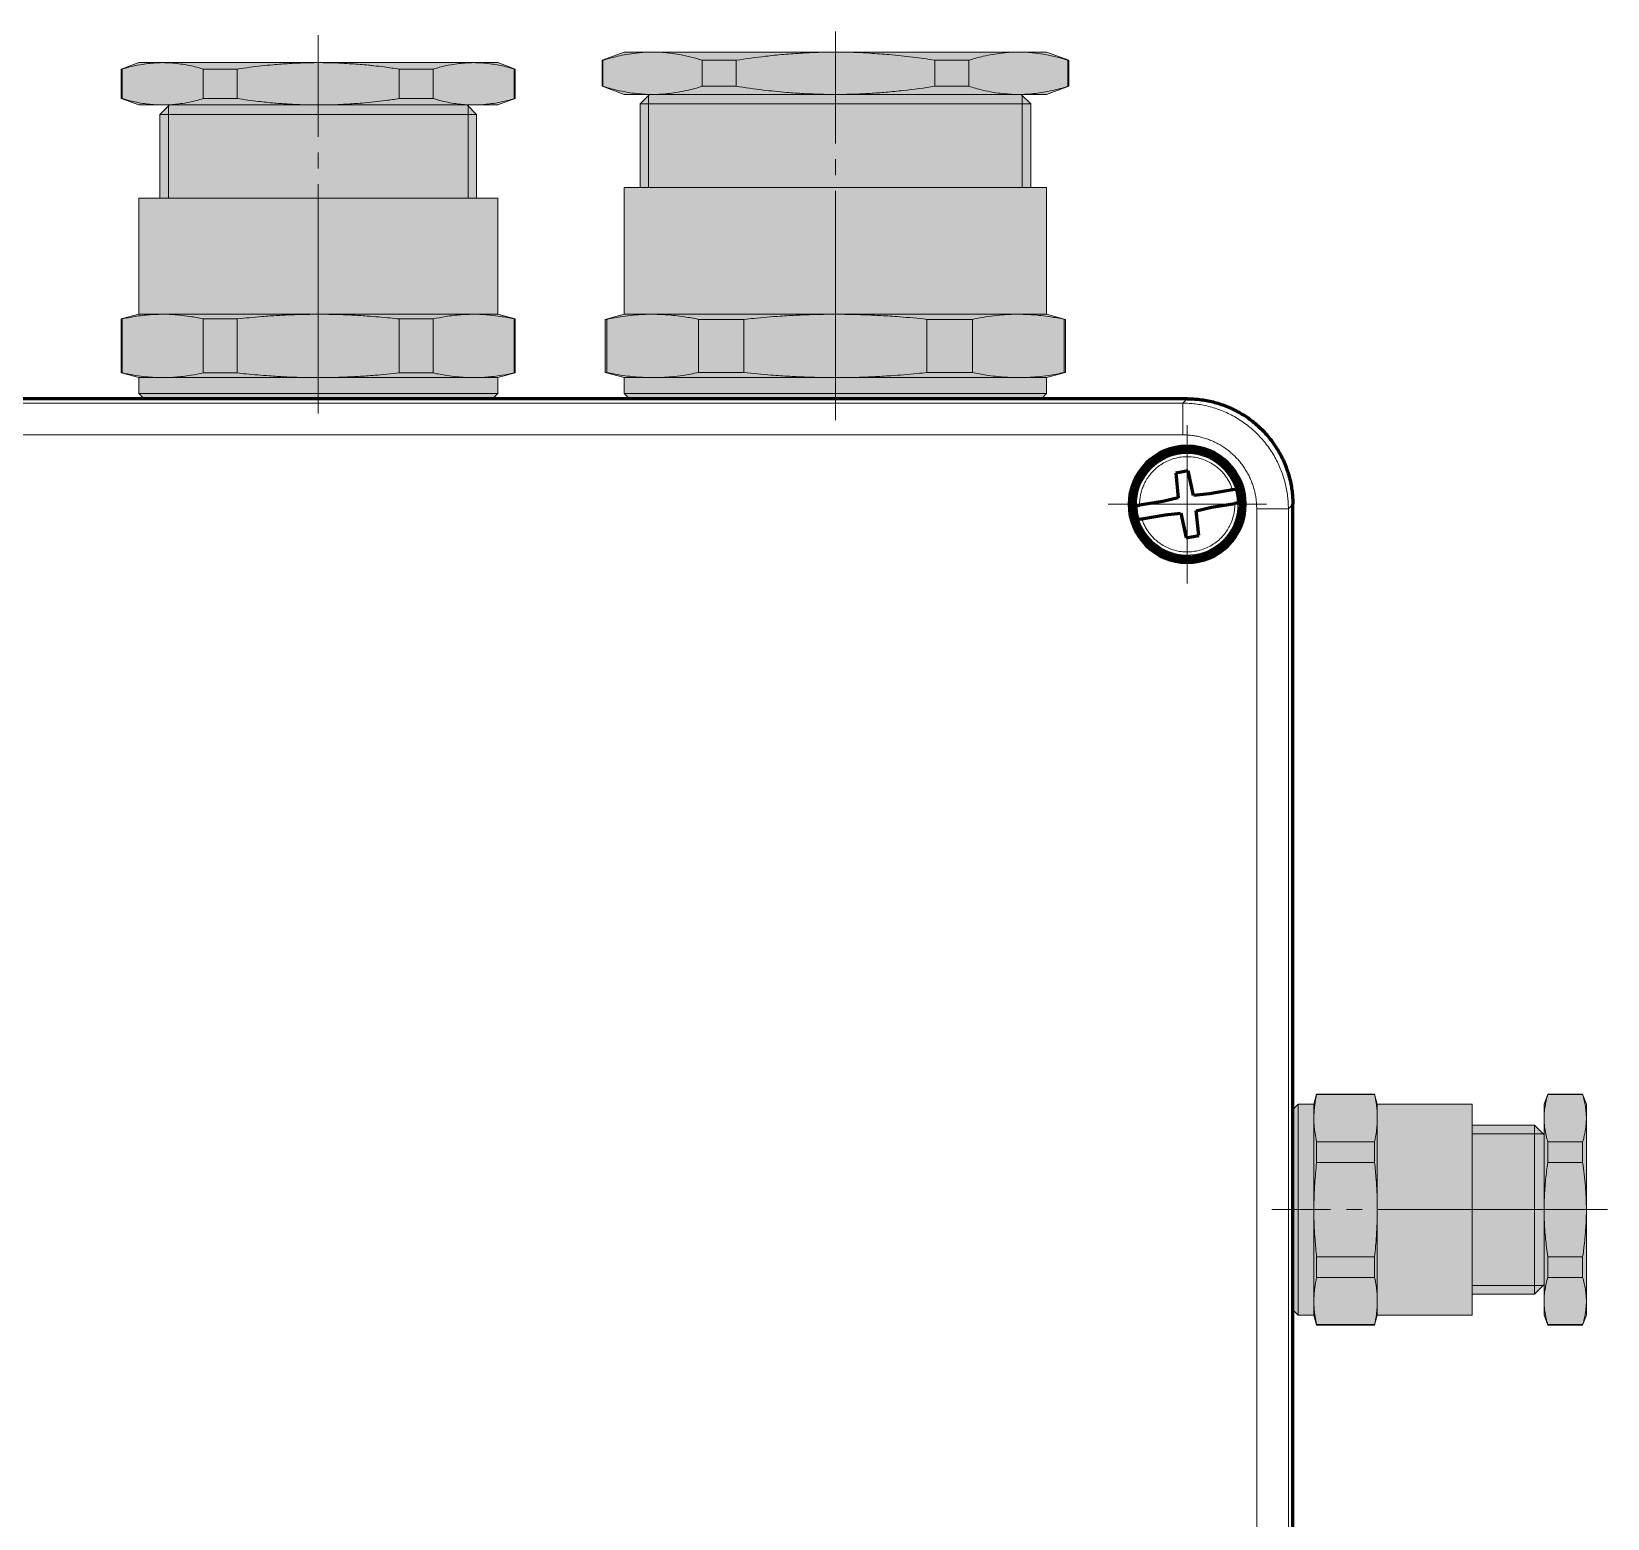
# Model space of a CAD drawing. Header units: millimetres. Extents: x -101 to 319, y -85 to 212.
# Drawn here: x 42.52 to 79.83, y 65.93 to 101.14 of the extents above; entities that cross this region are included whole.
import ezdxf

# ---------------------------------------------------------------- set-up
doc = ezdxf.new("R2010")
doc.units = ezdxf.units.MM
for name, pattern in [('K5LT_AXLED', [26.227272, 21.727272, -1.5, 1.5, -1.5]), ('K5LT_BASIC', [0]), ('K5LT_THIN', [0])]:
    doc.linetypes.add(name, pattern=pattern)
doc.layers.add('Системный слой', color=7, linetype='Continuous')

# ---------------------------------------------------------------- blocks, each defined once
blk = doc.blocks.new('VP.262512_topside')
at = {"layer": 'Системный слой', "color": 150, "linetype": 'K5LT_BASIC', "lineweight": 60, "true_color": 0x0080ff}
for p, q in [((117.5, 125), (-117.5, 125)), ((117.59, 118.16), (116.41, 117.96)), ((116.41, 117.96), (116.65, 115.61)), ((118.11, 115.85), (117.59, 118.16)), ((122.1, 116.41), (122.18, 116.42)), ((115.19, 115.28), (112.99, 114.92)), ((116.65, 115.61), (115.19, 115.28)), ((119.6, 116), (118.11, 115.85)), ((121.8, 116.36), (119.6, 116)), ((119.81, 114.72), (122.01, 115.08)), ((122.1, 116.41), (121.8, 116.36)), ((122.31, 115.13), (122.01, 115.08)), ((122.39, 115.14), (122.31, 115.13)), ((127.5, -115), (127.5, 115)), ((112.61, 114.86), (112.69, 114.87)), ((112.69, 114.87), (112.99, 114.92)), ((112.9, 113.59), (112.82, 113.58)), ((112.9, 113.59), (113.2, 113.64)), ((113.2, 113.64), (115.4, 114)), ((115.4, 114), (116.89, 114.15)), ((116.89, 114.15), (117.41, 111.84)), ((118.35, 114.39), (119.81, 114.72)), ((118.59, 112.04), (118.35, 114.39)), ((117.41, 111.84), (118.59, 112.04))]:
    blk.add_line(p, q, dxfattribs=at)
at = {"layer": 'Системный слой', "color": 7, "linetype": 'K5LT_THIN', "lineweight": 18}
for p, q in [((-117.08, 124.58), (117.08, 124.58)), ((117.08, 124.58), (117.5, 125)), ((117.08, 124.58), (117.08, 121.58)), ((117.08, 121.58), (-117.08, 121.58)), ((127.5, 115), (127.08, 114.58)), ((124.08, 114.58), (127.08, 114.58)), ((124.08, -114.58), (124.08, 114.58)), ((127.08, 114.58), (127.08, -114.58))]:
    blk.add_line(p, q, dxfattribs=at)
at = {"layer": 'Системный слой', "color": 30, "linetype": 'K5LT_AXLED', "lineweight": 18, "true_color": 0xff8000}
for q in [(117.5, 122.5), (110, 115), (125, 115), (117.5, 107.5)]:
    blk.add_line((117.5, 115), q, dxfattribs=at)
at = {"layer": 'Системный слой', "color": 150, "linetype": 'K5LT_BASIC', "lineweight": 60, "true_color": 0x0080ff}
blk.add_circle((117.5, 115), 5, dxfattribs=at)
for radius, start, end in [(5.5, 270, 180), (5.24, 180, 90), (5.24, 90, 180), (4.89, 1.6292, 16.9066), (5.5, 180, 270), (4.89, 181.6292, 189.2679), (4.89, 189.2679, 196.9066)]:
    blk.add_arc((117.5, 115), radius, start, end, dxfattribs=at)
at = {"layer": 'Системный слой', "color": 7, "linetype": 'K5LT_THIN', "lineweight": 18}
for start, end in [(17.0335, 181.5023), (197.0335, 1.5023)]:
    blk.add_arc((117.5, 115), 4.81, start, end, dxfattribs=at)
for points, weights in [([(117.08, 124.58), (122.93, 124.58), (127.08, 120.43), (127.08, 114.58)], [1, 0.804824712256, 0.804824712256, 1]), ([(124.08, 114.58), (124.08, 118.68), (121.18, 121.58), (117.08, 121.58)], [1, 0.804824712256, 0.804824712256, 1]), ([(112.99, 114.92), (112.87, 121.85), (119.71, 122.97), (121.8, 116.36)], [1, 0.429396510113, 0.429396510113, 1]), ([(122.01, 115.08), (122.13, 108.15), (115.29, 107.03), (113.2, 113.64)], [1, 0.429396510113, 0.429396510113, 1])]:
    blk.add_rational_spline(points, weights, degree=3, dxfattribs=at)
at = {"layer": 'Системный слой', "color": 150, "linetype": 'K5LT_BASIC', "lineweight": 60, "true_color": 0x0080ff}
blk.add_rational_spline([(117.5, 125), (123.36, 125), (127.5, 120.86), (127.5, 115)], [1, 0.804824712256, 0.804824712256, 1], degree=3, dxfattribs=at)
blk = doc.blocks.new('VZ-N12_withoutcap')
at = {"true_color": 0xffffff}
blk.add_hatch(color=7, dxfattribs=at).paths.add_polyline_path([(10, -17), (10, -8), (10.95, -7.75), (10.95, -2.25), (10, -2), (10, -0.5), (9.5, 0), (-9.5, 0), (-10, -0.5), (-10, -2), (-10.95, -2.25), (-10.95, -7.75), (-10, -8), (-10, -17), (-8, -17), (-8, -22.9), (-7.1, -23.8), (-10, -23.8), (-10.89, -24.15), (-10.95, -27.45), (-10, -27.8), (10, -27.8), (10.95, -27.45), (10.95, -24.15), (10, -23.8), (7.1, -23.8), (8, -22.9), (8, -17)])
at = {"color": 30, "linetype": 'K5LT_AXLED', "lineweight": 0, "true_color": 0xff8000}
blk.add_line((0, -29.8), (0, 2), dxfattribs=at)
at = {"color": 150, "linetype": 'K5LT_BASIC', "lineweight": 0, "true_color": 0x0080ff}
for p, q in [((-10, -0.5), (-9.5, 0)), ((-9.5, 0), (0, 0)), ((0, 0), (9.5, 0)), ((10, -0.5), (9.5, 0)), ((-10, -0.5), (-10, -2)), ((-10, -0.5), (0, -0.5)), ((0, -0.5), (10, -0.5)), ((10, -0.5), (10, -2)), ((-10.95, -2.25), (-10, -2)), ((-10.95, -7.75), (-10.95, -2.25)), ((-10.89, -2.25), (-10.95, -2.25)), ((-10.89, -7.75), (-10.89, -2.25)), ((-8.66, -2), (-10, -2)), ((0, -2), (-8.66, -2)), ((-6.43, -7.75), (-6.43, -2.25)), ((-4.46, -2.25), (-6.43, -2.25)), ((-4.46, -7.75), (-4.46, -2.25)), ((8.66, -2), (0, -2)), ((6.43, -2.25), (4.46, -2.25)), ((4.46, -7.75), (4.46, -2.25)), ((6.43, -7.75), (6.43, -2.25)), ((10, -2), (8.66, -2)), ((10.95, -2.25), (10, -2)), ((10.95, -2.25), (10.89, -2.25)), ((10.89, -7.75), (10.89, -2.25)), ((10.95, -7.75), (10.95, -2.25)), ((-10.95, -7.75), (-10, -8)), ((-10.95, -7.75), (-10.89, -7.75)), ((-10, -8), (-10, -17)), ((-10, -8), (-8.66, -8)), ((-8.66, -8), (0, -8)), ((-6.43, -7.75), (-4.46, -7.75)), ((0, -8), (8.66, -8)), ((4.46, -7.75), (6.43, -7.75)), ((8.66, -8), (10, -8)), ((10.95, -7.75), (10, -8)), ((10, -8), (10, -17)), ((10.89, -7.75), (10.95, -7.75)), ((-10, -17), (10, -17)), ((-8, -22.9), (-8, -17)), ((8, -22.9), (8, -17)), ((-10.95, -24.15), (-10, -23.8)), ((-10, -23.8), (-8.66, -23.8)), ((-8.66, -23.8), (0, -23.8)), ((-7.1, -23.8), (-8, -22.9)), ((-8, -22.9), (0, -22.9)), ((0, -22.9), (8, -22.9)), ((0, -23.8), (8.66, -23.8)), ((7.1, -23.8), (8, -22.9)), ((8.66, -23.8), (10, -23.8)), ((10.95, -24.15), (10, -23.8)), ((-10.95, -24.15), (-10.95, -27.45)), ((-10.95, -24.15), (-10.89, -24.15)), ((-10.89, -24.15), (-10.89, -27.45)), ((-6.43, -24.15), (-6.43, -27.45)), ((-6.43, -24.15), (-4.46, -24.15)), ((-4.46, -24.15), (-4.46, -27.45)), ((4.46, -24.15), (4.46, -27.45)), ((4.46, -24.15), (6.43, -24.15)), ((6.43, -24.15), (6.43, -27.45)), ((10.89, -24.15), (10.89, -27.45)), ((10.89, -24.15), (10.95, -24.15)), ((10.95, -24.15), (10.95, -27.45)), ((-10.89, -27.45), (-10.95, -27.45)), ((-10.95, -27.45), (-10, -27.8)), ((-8.66, -27.8), (-10, -27.8)), ((0, -27.8), (-8.66, -27.8)), ((-4.46, -27.45), (-6.43, -27.45)), ((8.66, -27.8), (0, -27.8)), ((6.43, -27.45), (4.46, -27.45)), ((10, -27.8), (8.66, -27.8)), ((10.95, -27.45), (10, -27.8)), ((10.95, -27.45), (10.89, -27.45))]:
    blk.add_line(p, q, dxfattribs=at)
at = {"color": 7, "linetype": 'K5LT_THIN', "lineweight": 0}
for p, q in [((-7.19, -22.9), (-7.19, -17)), ((7.19, -22.9), (7.19, -17)), ((-7.19, -23.71), (-7.19, -22.9)), ((7.19, -23.71), (7.19, -22.9))]:
    blk.add_line(p, q, dxfattribs=at)
at = {"color": 150, "linetype": 'K5LT_BASIC', "lineweight": 0, "true_color": 0x0080ff}
for points, knots in [([(-10.89, -2.25), (-10.62, -2.2), (-10.17, -2.11), (-9.52, -2.03), (-9.04, -2), (-8.75, -2), (-8.66, -2)], [0, 0, 0, 0, 2.526001, 4.309064, 6.114788, 7, 7, 7, 7]), ([(-8.66, -2), (-8.45, -2), (-8.03, -2.01), (-7.29, -2.09), (-6.76, -2.18), (-6.43, -2.25)], [0, 0, 0, 0, 1.708814, 3.328781, 6, 6, 6, 6]), ([(-4.46, -2.25), (-3.93, -2.2), (-3.01, -2.11), (-1.71, -2.03), (-0.76, -2), (-0.19, -2), (0, -2)], [0, 0, 0, 0, 2.526001, 4.309064, 6.114788, 7, 7, 7, 7]), ([(0, -2), (0.43, -2), (1.25, -2.01), (2.74, -2.09), (3.8, -2.18), (4.46, -2.25)], [0, 0, 0, 0, 1.708814, 3.328781, 6, 6, 6, 6]), ([(6.43, -2.25), (6.7, -2.2), (7.15, -2.11), (7.8, -2.03), (8.28, -2), (8.57, -2), (8.66, -2)], [0, 0, 0, 0, 2.525983, 4.309098, 6.114813, 7, 7, 7, 7]), ([(8.66, -2), (8.87, -2), (9.29, -2.01), (10.03, -2.09), (10.56, -2.18), (10.89, -2.25)], [0, 0, 0, 0, 1.708689, 3.328658, 6, 6, 6, 6]), ([(-8.66, -8), (-8.87, -8), (-9.29, -7.99), (-10.03, -7.91), (-10.56, -7.82), (-10.89, -7.75)], [0, 0, 0, 0, 1.708814, 3.328781, 6, 6, 6, 6]), ([(-6.43, -7.75), (-6.7, -7.8), (-7.15, -7.89), (-7.8, -7.97), (-8.28, -8), (-8.57, -8), (-8.66, -8)], [0, 0, 0, 0, 2.526001, 4.309064, 6.114788, 7, 7, 7, 7]), ([(0, -8), (-0.43, -8), (-1.25, -7.99), (-2.74, -7.91), (-3.8, -7.82), (-4.46, -7.75)], [0, 0, 0, 0, 1.708814, 3.328781, 6, 6, 6, 6]), ([(4.46, -7.75), (3.93, -7.8), (3.01, -7.89), (1.71, -7.97), (0.76, -8), (0.19, -8), (0, -8)], [0, 0, 0, 0, 2.526001, 4.309064, 6.114788, 7, 7, 7, 7]), ([(8.66, -8), (8.45, -8), (8.03, -7.99), (7.29, -7.91), (6.76, -7.82), (6.43, -7.75)], [0, 0, 0, 0, 1.708689, 3.328658, 6, 6, 6, 6]), ([(10.89, -7.75), (10.62, -7.8), (10.17, -7.89), (9.52, -7.97), (9.04, -8), (8.75, -8), (8.66, -8)], [0, 0, 0, 0, 2.525983, 4.309098, 6.114813, 7, 7, 7, 7]), ([(-8.66, -23.8), (-8.82, -23.8), (-9.14, -23.81), (-9.69, -23.87), (-10.27, -23.98), (-10.7, -24.09), (-10.89, -24.15)], [0, 0, 0, 0, 1.49203, 2.959786, 5.150571, 7, 7, 7, 7]), ([(-6.43, -24.15), (-6.7, -24.07), (-7.15, -23.95), (-7.76, -23.85), (-8.23, -23.81), (-8.52, -23.8), (-8.66, -23.8)], [0, 0, 0, 0, 2.525966, 4.312954, 5.671189, 7, 7, 7, 7]), ([(0, -23.8), (-0.32, -23.8), (-0.95, -23.81), (-1.87, -23.86), (-3.04, -23.96), (-3.9, -24.06), (-4.46, -24.15)], [0, 0, 0, 0, 1.492139, 2.959933, 4.322922, 7, 7, 7, 7]), ([(4.46, -24.15), (3.93, -24.07), (3.11, -23.96), (2, -23.87), (1.05, -23.81), (0.38, -23.8), (0, -23.8)], [0, 0, 0, 0, 2.525983, 3.860455, 5.220014, 7, 7, 7, 7]), ([(8.66, -23.8), (8.5, -23.8), (8.18, -23.81), (7.64, -23.87), (7.05, -23.98), (6.62, -24.09), (6.43, -24.15)], [0, 0, 0, 0, 1.492139, 2.959933, 5.150625, 7, 7, 7, 7]), ([(10.89, -24.15), (10.62, -24.07), (10.17, -23.95), (9.56, -23.85), (9.09, -23.81), (8.8, -23.8), (8.66, -23.8)], [0, 0, 0, 0, 2.525983, 4.312924, 5.67116, 7, 7, 7, 7]), ([(-10.89, -27.45), (-10.82, -27.48), (-10.68, -27.52), (-10.36, -27.6), (-10, -27.68), (-9.61, -27.74), (-9.23, -27.78), (-8.92, -27.8), (-8.72, -27.8), (-8.66, -27.8)], [0, 0, 0, 0, 0.958585, 1.952886, 4.210236, 5.823807, 7.280096, 9.210087, 10, 10, 10, 10]), ([(-8.66, -27.8), (-8.48, -27.8), (-8.2, -27.79), (-7.82, -27.75), (-7.45, -27.7), (-6.98, -27.61), (-6.61, -27.51), (-6.43, -27.45)], [0, 0, 0, 0, 1.980366, 2.986157, 3.995845, 6.002249, 8, 8, 8, 8]), ([(-4.46, -27.45), (-4.32, -27.48), (-4.03, -27.52), (-3.45, -27.59), (-2.97, -27.64), (-2.34, -27.7), (-1.84, -27.74), (-1.15, -27.78), (-0.58, -27.8), (-0.17, -27.8), (0, -27.8)], [0, 0, 0, 0, 1.054444, 2.148175, 4.302868, 4.63126, 6.794902, 8.008106, 9.699093, 11, 11, 11, 11]), ([(0, -27.8), (0.37, -27.8), (0.93, -27.79), (1.67, -27.75), (2.42, -27.7), (3.35, -27.61), (4.09, -27.51), (4.46, -27.45)], [0, 0, 0, 0, 1.980366, 2.986157, 3.995845, 6.002249, 8, 8, 8, 8]), ([(6.43, -27.45), (6.5, -27.48), (6.64, -27.52), (6.96, -27.6), (7.32, -27.68), (7.72, -27.74), (8.09, -27.78), (8.4, -27.8), (8.6, -27.8), (8.66, -27.8)], [0, 0, 0, 0, 0.958585, 1.952886, 4.210236, 5.823807, 7.280096, 9.210087, 10, 10, 10, 10]), ([(8.66, -27.8), (8.85, -27.8), (9.12, -27.79), (9.5, -27.75), (9.87, -27.7), (10.34, -27.61), (10.71, -27.51), (10.89, -27.45)], [0, 0, 0, 0, 1.980366, 2.986157, 3.995845, 6.002249, 8, 8, 8, 8])]:
    blk.add_open_spline(points, degree=3, knots=knots, dxfattribs=at)
blk = doc.blocks.new('VZ-N32_withoutcap')
at = {"true_color": 0xffffff}
blk.add_hatch(color=7, dxfattribs=at).paths.add_polyline_path([(20, -20), (20, -8), (21.8, -7.52), (21.8, -2.48), (20, -2), (20, -0.5), (19.5, 0), (-19.5, 0), (-20, -0.5), (-20, -2), (-21.8, -2.48), (-21.8, -7.52), (-20, -8), (-20, -20), (-18.5, -20), (-18.5, -27.93), (-17.6, -28.82), (-20, -28.82), (-22.1, -29.59), (-22.1, -32.06), (-20, -32.83), (20, -32.83), (22.1, -32.06), (22.1, -29.59), (20, -28.82), (17.6, -28.82), (18.5, -27.93), (18.5, -20)])
at = {"color": 30, "linetype": 'K5LT_AXLED', "lineweight": 0, "true_color": 0xff8000}
blk.add_line((0, 2.04), (0, -34.78), dxfattribs=at)
at = {"color": 150, "linetype": 'K5LT_BASIC', "lineweight": 0, "true_color": 0x0080ff}
for p, q in [((-20, -0.5), (-19.5, 0)), ((0, 0), (-19.5, 0)), ((19.5, 0), (0, 0)), ((20, -0.5), (19.5, 0)), ((-20, -0.5), (-20, -2)), ((0, -0.5), (-20, -0.5)), ((20, -0.5), (0, -0.5)), ((20, -0.5), (20, -2)), ((-21.8, -2.48), (-20, -2)), ((-21.8, -2.48), (-21.66, -2.48)), ((-21.8, -7.52), (-21.8, -2.48)), ((-21.66, -7.52), (-21.66, -2.48)), ((-20, -2), (-17.32, -2)), ((-17.32, -2), (0, -2)), ((-12.98, -2.48), (-8.67, -2.48)), ((-12.98, -7.52), (-12.98, -2.48)), ((-8.67, -7.52), (-8.67, -2.48)), ((0, -2), (17.32, -2)), ((8.67, -7.52), (8.67, -2.48)), ((8.67, -2.48), (12.98, -2.48)), ((12.98, -7.52), (12.98, -2.48)), ((17.32, -2), (20, -2)), ((21.8, -2.48), (20, -2)), ((21.66, -7.52), (21.66, -2.48)), ((21.66, -2.48), (21.8, -2.48)), ((21.8, -7.52), (21.8, -2.48)), ((-21.8, -7.52), (-20, -8)), ((-21.66, -7.52), (-21.8, -7.52)), ((-20, -8), (-20, -20)), ((-17.32, -8), (-20, -8)), ((0, -8), (-17.32, -8)), ((-8.67, -7.52), (-12.98, -7.52)), ((17.32, -8), (0, -8)), ((12.98, -7.52), (8.67, -7.52)), ((20, -8), (17.32, -8)), ((21.8, -7.52), (20, -8)), ((20, -8), (20, -20)), ((21.8, -7.52), (21.66, -7.52)), ((20, -20), (-20, -20)), ((-18.5, -27.93), (-18.5, -20)), ((18.5, -27.93), (18.5, -20)), ((-17.6, -28.82), (-18.5, -27.93)), ((0, -27.93), (-18.5, -27.93)), ((18.5, -27.93), (0, -27.93)), ((17.6, -28.82), (18.5, -27.93)), ((-22.1, -29.59), (-20, -28.82)), ((-22.1, -29.59), (-22.1, -32.06)), ((-22.02, -29.59), (-22.1, -29.59)), ((-22.02, -29.59), (-22.02, -32.06)), ((-17.32, -28.82), (-20, -28.82)), ((0, -28.82), (-17.32, -28.82)), ((-12.62, -29.59), (-12.62, -32.06)), ((-9.4, -29.59), (-12.62, -29.59)), ((-9.4, -29.59), (-9.4, -32.06)), ((17.32, -28.82), (0, -28.82)), ((9.4, -29.59), (9.4, -32.06)), ((12.62, -29.59), (9.4, -29.59)), ((12.62, -29.59), (12.62, -32.06)), ((20, -28.82), (17.32, -28.82)), ((22.1, -29.59), (20, -28.82)), ((22.02, -29.59), (22.02, -32.06)), ((22.1, -29.59), (22.02, -29.59)), ((22.1, -29.59), (22.1, -32.06)), ((-22.1, -32.06), (-20, -32.83)), ((-22.1, -32.06), (-22.02, -32.06)), ((-20, -32.83), (-17.32, -32.83)), ((-17.32, -32.83), (0, -32.83)), ((-12.62, -32.06), (-9.4, -32.06)), ((0, -32.83), (17.32, -32.83)), ((9.4, -32.06), (12.62, -32.06)), ((17.32, -32.83), (20, -32.83)), ((22.1, -32.06), (20, -32.83)), ((22.02, -32.06), (22.1, -32.06))]:
    blk.add_line(p, q, dxfattribs=at)
at = {"color": 7, "linetype": 'K5LT_THIN', "lineweight": 0}
for p, q in [((-17.69, -27.93), (-17.69, -20)), ((17.69, -27.93), (17.69, -20)), ((-17.69, -28.74), (-17.69, -27.93)), ((17.69, -28.74), (17.69, -27.93))]:
    blk.add_line(p, q, dxfattribs=at)
at = {"color": 150, "linetype": 'K5LT_BASIC', "lineweight": 0, "true_color": 0x0080ff}
for points, knots in [([(-17.32, -2), (-17.62, -2), (-18.22, -2.01), (-19.18, -2.08), (-20.32, -2.22), (-21.17, -2.38), (-21.66, -2.48)], [0, 0, 0, 0, 1.452167, 2.881664, 4.647628, 7, 7, 7, 7]), ([(-12.98, -2.48), (-13.42, -2.39), (-14.14, -2.25), (-15.13, -2.12), (-15.94, -2.05), (-16.66, -2.01), (-17.12, -2), (-17.32, -2)], [0, 0, 0, 0, 2.40543, 4.023924, 5.43573, 6.897013, 8, 8, 8, 8]), ([(0, -2), (-0.6, -2), (-1.8, -2.01), (-3.54, -2.08), (-5.52, -2.19), (-7.21, -2.33), (-8.36, -2.45), (-8.67, -2.48)], [0, 0, 0, 0, 1.65962, 3.293331, 4.829431, 7.118353, 8, 8, 8, 8]), ([(8.67, -2.48), (7.81, -2.39), (6.36, -2.25), (4.39, -2.12), (2.76, -2.05), (1.32, -2.01), (0.4, -2), (0, -2)], [0, 0, 0, 0, 2.40543, 4.023924, 5.43573, 6.897013, 8, 8, 8, 8]), ([(17.32, -2), (17.02, -2), (16.42, -2.01), (15.46, -2.08), (14.32, -2.22), (13.47, -2.38), (12.98, -2.48)], [0, 0, 0, 0, 1.452167, 2.881664, 4.647628, 7, 7, 7, 7]), ([(21.66, -2.48), (21.23, -2.39), (20.5, -2.25), (19.51, -2.12), (18.7, -2.05), (17.98, -2.01), (17.52, -2), (17.32, -2)], [0, 0, 0, 0, 2.40543, 4.023924, 5.43573, 6.897013, 8, 8, 8, 8]), ([(-21.66, -7.52), (-21.23, -7.61), (-20.5, -7.75), (-19.51, -7.88), (-18.7, -7.95), (-17.98, -7.99), (-17.52, -8), (-17.32, -8)], [0, 0, 0, 0, 2.40543, 4.023924, 5.43573, 6.897013, 8, 8, 8, 8]), ([(-17.32, -8), (-17.02, -8), (-16.42, -7.99), (-15.46, -7.92), (-14.32, -7.78), (-13.47, -7.62), (-12.98, -7.52)], [0, 0, 0, 0, 1.452167, 2.881664, 4.647628, 7, 7, 7, 7]), ([(-8.67, -7.52), (-7.81, -7.61), (-6.36, -7.75), (-4.39, -7.88), (-2.76, -7.95), (-1.32, -7.99), (-0.4, -8), (0, -8)], [0, 0, 0, 0, 2.40543, 4.023924, 5.43573, 6.897013, 8, 8, 8, 8]), ([(0, -8), (0.6, -8), (1.8, -7.99), (3.54, -7.92), (5.52, -7.81), (7.21, -7.67), (8.36, -7.55), (8.67, -7.52)], [0, 0, 0, 0, 1.65962, 3.293331, 4.829431, 7.118353, 8, 8, 8, 8]), ([(12.98, -7.52), (13.42, -7.61), (14.14, -7.75), (15.13, -7.88), (15.94, -7.95), (16.66, -7.99), (17.12, -8), (17.32, -8)], [0, 0, 0, 0, 2.40543, 4.023924, 5.43573, 6.897013, 8, 8, 8, 8]), ([(17.32, -8), (17.62, -8), (18.22, -7.99), (19.18, -7.92), (20.32, -7.78), (21.17, -7.62), (21.66, -7.52)], [0, 0, 0, 0, 1.452167, 2.881664, 4.647628, 7, 7, 7, 7]), ([(-22.02, -29.59), (-21.53, -29.44), (-20.76, -29.23), (-19.74, -29.03), (-18.94, -28.91), (-18.15, -28.84), (-17.6, -28.82), (-17.32, -28.82)], [0, 0, 0, 0, 2.52956, 3.944897, 5.211736, 6.584694, 8, 8, 8, 8]), ([(-17.32, -28.82), (-17.02, -28.82), (-16.51, -28.84), (-15.74, -28.91), (-14.9, -29.02), (-13.84, -29.24), (-13.04, -29.46), (-12.62, -29.59)], [0, 0, 0, 0, 1.547019, 2.551865, 3.939937, 5.810963, 8, 8, 8, 8]), ([(-9.4, -29.59), (-8.42, -29.44), (-6.88, -29.23), (-4.84, -29.03), (-3.25, -28.91), (-1.65, -28.84), (-0.56, -28.82), (0, -28.82)], [0, 0, 0, 0, 2.52956, 3.944897, 5.211736, 6.584694, 8, 8, 8, 8]), ([(0, -28.82), (0.61, -28.82), (1.61, -28.84), (3.16, -28.91), (4.84, -29.02), (6.97, -29.24), (8.55, -29.46), (9.4, -29.59)], [0, 0, 0, 0, 1.547019, 2.551865, 3.939937, 5.810963, 8, 8, 8, 8]), ([(12.62, -29.59), (13.11, -29.44), (13.88, -29.23), (14.9, -29.03), (15.7, -28.91), (16.49, -28.84), (17.04, -28.82), (17.32, -28.82)], [0, 0, 0, 0, 2.529573, 3.944907, 5.211741, 6.584695, 8, 8, 8, 8]), ([(17.32, -28.82), (17.62, -28.82), (18.13, -28.84), (18.9, -28.91), (19.74, -29.02), (20.81, -29.24), (21.6, -29.46), (22.02, -29.59)], [0, 0, 0, 0, 1.547055, 2.551904, 3.939959, 5.810956, 8, 8, 8, 8]), ([(-17.32, -32.83), (-17.65, -32.83), (-18.19, -32.81), (-19.04, -32.72), (-19.94, -32.59), (-20.96, -32.37), (-21.68, -32.17), (-22.02, -32.06)], [0, 0, 0, 0, 1.669309, 2.764381, 4.320014, 6.234949, 8, 8, 8, 8]), ([(-12.62, -32.06), (-13.08, -32.2), (-13.83, -32.41), (-14.88, -32.62), (-15.68, -32.73), (-16.49, -32.81), (-17.01, -32.83), (-17.32, -32.83)], [0, 0, 0, 0, 2.365452, 3.846876, 5.378942, 6.427183, 8, 8, 8, 8]), ([(0, -32.83), (-0.66, -32.83), (-1.75, -32.81), (-3.44, -32.72), (-5.23, -32.59), (-7.28, -32.37), (-8.72, -32.17), (-9.4, -32.06)], [0, 0, 0, 0, 1.669309, 2.764381, 4.320014, 6.234949, 8, 8, 8, 8]), ([(9.4, -32.06), (8.48, -32.2), (6.98, -32.41), (4.88, -32.62), (3.28, -32.73), (1.65, -32.81), (0.62, -32.83), (0, -32.83)], [0, 0, 0, 0, 2.365452, 3.846876, 5.378942, 6.427183, 8, 8, 8, 8]), ([(17.32, -32.83), (16.99, -32.83), (16.45, -32.81), (15.6, -32.72), (14.7, -32.59), (13.68, -32.37), (12.96, -32.17), (12.62, -32.06)], [0, 0, 0, 0, 1.669309, 2.764381, 4.320014, 6.234949, 8, 8, 8, 8]), ([(22.02, -32.06), (21.56, -32.2), (20.81, -32.41), (19.76, -32.62), (18.96, -32.73), (18.15, -32.81), (17.63, -32.83), (17.32, -32.83)], [0, 0, 0, 0, 2.365452, 3.846876, 5.378942, 6.427183, 8, 8, 8, 8])]:
    blk.add_open_spline(points, degree=3, knots=knots, dxfattribs=at)
blk = doc.blocks.new('VZ-N25_withoutcap')
at = {"true_color": 0xffffff}
blk.add_hatch(color=7, dxfattribs=at).paths.add_polyline_path([(17, -19), (17, -8), (18.65, -7.56), (18.65, -2.44), (17, -2), (17, -0.5), (16.5, 0), (-16.5, 0), (-17, -0.5), (-17, -2), (-18.65, -2.44), (-18.65, -7.56), (-17, -8), (-17, -19), (-15, -19), (-15, -26.93), (-14.1, -27.82), (-17, -27.82), (-18.65, -28.43), (-18.65, -31.22), (-17, -31.83), (17, -31.83), (18.65, -31.22), (18.65, -28.43), (17, -27.82), (14.1, -27.82), (15, -26.93), (15, -19)])
at = {"color": 150, "linetype": 'K5LT_BASIC', "lineweight": 0, "true_color": 0x0080ff}
for p, q in [((-17, -0.5), (-16.5, 0)), ((-16.5, 0), (0, 0)), ((0, 0), (16.5, 0)), ((17, -0.5), (16.5, 0)), ((-17, -0.5), (-17, -2)), ((-17, -0.5), (0, -0.5)), ((0, -0.5), (17, -0.5)), ((17, -0.5), (17, -2)), ((-18.65, -2.44), (-17, -2)), ((-18.65, -7.56), (-18.65, -2.44)), ((-18.56, -2.44), (-18.65, -2.44)), ((-18.56, -7.56), (-18.56, -2.44)), ((-14.72, -2), (-17, -2)), ((0, -2), (-14.72, -2)), ((-10.89, -7.56), (-10.89, -2.44)), ((-7.67, -2.44), (-10.89, -2.44)), ((-7.67, -7.56), (-7.67, -2.44)), ((14.72, -2), (0, -2)), ((10.89, -2.44), (7.67, -2.44)), ((7.67, -7.56), (7.67, -2.44)), ((10.89, -7.56), (10.89, -2.44)), ((17, -2), (14.72, -2)), ((18.65, -2.44), (17, -2)), ((18.65, -2.44), (18.56, -2.44)), ((18.56, -7.56), (18.56, -2.44)), ((18.65, -7.56), (18.65, -2.44)), ((-18.65, -7.56), (-17, -8)), ((-18.65, -7.56), (-18.56, -7.56)), ((-17, -8), (-17, -19)), ((-17, -8), (-14.72, -8)), ((-14.72, -8), (0, -8)), ((-10.89, -7.56), (-7.67, -7.56)), ((0, -8), (14.72, -8)), ((7.67, -7.56), (10.89, -7.56)), ((14.72, -8), (17, -8)), ((18.65, -7.56), (17, -8)), ((17, -8), (17, -19)), ((18.56, -7.56), (18.65, -7.56)), ((-17, -19), (17, -19)), ((-15, -26.93), (-15, -19)), ((15, -26.93), (15, -19)), ((-18.65, -28.43), (-17, -27.82)), ((-17, -27.82), (-14.72, -27.82)), ((-14.1, -27.82), (-15, -26.93)), ((-15, -26.93), (0, -26.93)), ((-14.72, -27.82), (0, -27.82)), ((0, -26.93), (15, -26.93)), ((0, -27.82), (14.72, -27.82)), ((14.1, -27.82), (15, -26.93)), ((14.72, -27.82), (17, -27.82)), ((18.65, -28.43), (17, -27.82)), ((-18.65, -28.43), (-18.65, -31.22)), ((-18.65, -28.43), (-18.56, -28.43)), ((-18.56, -28.43), (-18.56, -31.22)), ((-10.89, -28.43), (-10.89, -31.22)), ((-10.89, -28.43), (-7.67, -28.43)), ((-7.67, -28.43), (-7.67, -31.22)), ((7.67, -28.43), (7.67, -31.22)), ((7.67, -28.43), (10.89, -28.43)), ((10.89, -28.43), (10.89, -31.22)), ((18.56, -28.43), (18.56, -31.22)), ((18.56, -28.43), (18.65, -28.43)), ((18.65, -28.43), (18.65, -31.22)), ((-18.56, -31.22), (-18.65, -31.22)), ((-18.65, -31.22), (-17, -31.83)), ((-7.67, -31.22), (-10.89, -31.22)), ((10.89, -31.22), (7.67, -31.22)), ((18.65, -31.22), (17, -31.83)), ((18.65, -31.22), (18.56, -31.22)), ((-14.72, -31.83), (-17, -31.83)), ((0, -31.83), (-14.72, -31.83)), ((14.72, -31.83), (0, -31.83)), ((17, -31.83), (14.72, -31.83))]:
    blk.add_line(p, q, dxfattribs=at)
at = {"color": 30, "linetype": 'K5LT_AXLED', "lineweight": 0, "true_color": 0xff8000}
blk.add_line((0, 1.41), (0, -34.42), dxfattribs=at)
at = {"color": 7, "linetype": 'K5LT_THIN', "lineweight": 0}
for p, q in [((-14.19, -26.93), (-14.19, -19)), ((14.19, -26.93), (14.19, -19)), ((-14.19, -27.74), (-14.19, -26.93)), ((14.19, -27.74), (14.19, -26.93))]:
    blk.add_line(p, q, dxfattribs=at)
at = {"color": 150, "linetype": 'K5LT_BASIC', "lineweight": 0, "true_color": 0x0080ff}
for points, knots in [([(-18.56, -2.44), (-18.17, -2.36), (-17.53, -2.23), (-16.66, -2.11), (-15.94, -2.04), (-15.3, -2.01), (-14.9, -2), (-14.72, -2)], [0, 0, 0, 0, 2.419879, 4.039963, 5.44907, 6.903989, 8, 8, 8, 8]), ([(-14.72, -2), (-14.46, -2), (-13.93, -2.01), (-13.08, -2.08), (-12.07, -2.21), (-11.32, -2.35), (-10.89, -2.44)], [0, 0, 0, 0, 1.44825, 2.877362, 4.644411, 7, 7, 7, 7]), ([(-7.67, -2.44), (-6.9, -2.36), (-5.61, -2.23), (-3.87, -2.11), (-2.43, -2.04), (-1.16, -2.01), (-0.35, -2), (0, -2)], [0, 0, 0, 0, 2.419879, 4.039963, 5.44907, 6.903989, 8, 8, 8, 8]), ([(0, -2), (0.53, -2), (1.58, -2.01), (3.13, -2.07), (4.87, -2.18), (6.38, -2.3), (7.39, -2.41), (7.67, -2.44)], [0, 0, 0, 0, 1.655143, 3.288413, 4.825597, 7.115345, 8, 8, 8, 8]), ([(10.89, -2.44), (11.27, -2.36), (11.92, -2.23), (12.79, -2.11), (13.51, -2.04), (14.14, -2.01), (14.55, -2), (14.72, -2)], [0, 0, 0, 0, 2.41988, 4.039965, 5.449071, 6.903989, 8, 8, 8, 8]), ([(14.72, -2), (14.99, -2), (15.51, -2.01), (16.36, -2.08), (17.38, -2.21), (18.13, -2.35), (18.56, -2.44)], [0, 0, 0, 0, 1.448248, 2.877358, 4.644409, 7, 7, 7, 7]), ([(-14.72, -8), (-14.99, -8), (-15.51, -7.99), (-16.36, -7.92), (-17.38, -7.79), (-18.13, -7.65), (-18.56, -7.56)], [0, 0, 0, 0, 1.44825, 2.877362, 4.644411, 7, 7, 7, 7]), ([(-10.89, -7.56), (-11.27, -7.64), (-11.92, -7.77), (-12.79, -7.89), (-13.51, -7.96), (-14.14, -7.99), (-14.55, -8), (-14.72, -8)], [0, 0, 0, 0, 2.419879, 4.039963, 5.44907, 6.903989, 8, 8, 8, 8]), ([(0, -8), (-0.53, -8), (-1.58, -7.99), (-3.13, -7.93), (-4.87, -7.82), (-6.38, -7.7), (-7.39, -7.59), (-7.67, -7.56)], [0, 0, 0, 0, 1.655143, 3.288413, 4.825597, 7.115345, 8, 8, 8, 8]), ([(7.67, -7.56), (6.9, -7.64), (5.61, -7.77), (3.87, -7.89), (2.43, -7.96), (1.16, -7.99), (0.35, -8), (0, -8)], [0, 0, 0, 0, 2.419879, 4.039963, 5.44907, 6.903989, 8, 8, 8, 8]), ([(14.72, -8), (14.46, -8), (13.93, -7.99), (13.08, -7.92), (12.07, -7.79), (11.32, -7.65), (10.89, -7.56)], [0, 0, 0, 0, 1.448248, 2.877358, 4.644409, 7, 7, 7, 7]), ([(18.56, -7.56), (18.17, -7.64), (17.53, -7.77), (16.66, -7.89), (15.94, -7.96), (15.3, -7.99), (14.9, -8), (14.72, -8)], [0, 0, 0, 0, 2.41988, 4.039965, 5.449071, 6.903989, 8, 8, 8, 8]), ([(-14.72, -27.82), (-14.99, -27.82), (-15.43, -27.84), (-16.12, -27.9), (-16.93, -28.02), (-17.76, -28.2), (-18.35, -28.36), (-18.56, -28.43)], [0, 0, 0, 0, 1.64951, 2.746923, 4.320506, 6.673858, 8, 8, 8, 8]), ([(-10.89, -28.43), (-11.22, -28.33), (-11.81, -28.17), (-12.63, -28), (-13.34, -27.9), (-14.03, -27.84), (-14.49, -27.82), (-14.72, -27.82)], [0, 0, 0, 0, 2.117323, 3.707547, 5.095921, 6.54191, 8, 8, 8, 8]), ([(0, -27.82), (-0.53, -27.82), (-1.41, -27.84), (-2.8, -27.9), (-4.41, -28.02), (-6.08, -28.2), (-7.25, -28.36), (-7.67, -28.43)], [0, 0, 0, 0, 1.649514, 2.746927, 4.320509, 6.673859, 8, 8, 8, 8]), ([(7.67, -28.43), (7, -28.33), (5.82, -28.17), (4.19, -28), (2.77, -27.9), (1.39, -27.84), (0.46, -27.82), (0, -27.82)], [0, 0, 0, 0, 2.117321, 3.707544, 5.09592, 6.54191, 8, 8, 8, 8]), ([(14.72, -27.82), (14.46, -27.82), (14.02, -27.84), (13.32, -27.9), (12.52, -28.02), (11.68, -28.2), (11.1, -28.36), (10.89, -28.43)], [0, 0, 0, 0, 1.649514, 2.746927, 4.320509, 6.673859, 8, 8, 8, 8]), ([(18.56, -28.43), (18.22, -28.33), (17.63, -28.17), (16.82, -28), (16.11, -27.9), (15.42, -27.84), (14.95, -27.82), (14.72, -27.82)], [0, 0, 0, 0, 2.117321, 3.707544, 5.09592, 6.54191, 8, 8, 8, 8]), ([(-18.56, -31.22), (-18.29, -31.3), (-17.81, -31.44), (-17.11, -31.59), (-16.41, -31.71), (-15.73, -31.79), (-15.15, -31.82), (-14.83, -31.83), (-14.72, -31.83)], [0, 0, 0, 0, 1.884561, 3.420348, 4.961014, 6.736057, 8.238726, 9, 9, 9, 9]), ([(-14.72, -31.83), (-14.44, -31.83), (-13.98, -31.81), (-13.27, -31.74), (-12.47, -31.62), (-11.65, -31.44), (-11.09, -31.28), (-10.89, -31.22)], [0, 0, 0, 0, 1.734922, 2.863683, 4.439349, 6.756734, 8, 8, 8, 8]), ([(-7.67, -31.22), (-7.2, -31.29), (-6.39, -31.41), (-5.42, -31.52), (-4.39, -31.63), (-3.39, -31.71), (-2.13, -31.78), (-1.07, -31.82), (-0.32, -31.83), (0, -31.83)], [0, 0, 0, 0, 1.85142, 3.182291, 3.800386, 5.890689, 7.077018, 8.732476, 10, 10, 10, 10]), ([(0, -31.83), (0.56, -31.83), (1.48, -31.81), (2.9, -31.74), (4.51, -31.62), (6.14, -31.44), (7.27, -31.28), (7.67, -31.22)], [0, 0, 0, 0, 1.734922, 2.863683, 4.439349, 6.756734, 8, 8, 8, 8]), ([(10.89, -31.22), (11.15, -31.3), (11.64, -31.44), (12.34, -31.59), (13.03, -31.71), (13.72, -31.79), (14.29, -31.82), (14.61, -31.83), (14.72, -31.83)], [0, 0, 0, 0, 1.884561, 3.420348, 4.961014, 6.736057, 8.238726, 9, 9, 9, 9]), ([(14.72, -31.83), (15, -31.83), (15.46, -31.81), (16.17, -31.74), (16.98, -31.62), (17.79, -31.44), (18.36, -31.28), (18.56, -31.22)], [0, 0, 0, 0, 1.734922, 2.863683, 4.439349, 6.756734, 8, 8, 8, 8])]:
    blk.add_open_spline(points, degree=3, knots=knots, dxfattribs=at)

msp = doc.modelspace()

# ---------------------------------------------------------------- block references
at = {"xscale": 0.25, "yscale": 0.25, "zscale": 0.25}
for name, p, rotation in [('VZ-N32_withoutcap', (61.552, 92.441), 180), ('VZ-N25_withoutcap', (49.306, 92.441), 180), ('VZ-N12_withoutcap', (72.381, 73.241), 90)]:
    msp.add_blockref(name, p, dxfattribs=dict(at, rotation=rotation))
msp.add_blockref('VP.262512_topside', (40.506, 61.191), dxfattribs=at)

doc.saveas('drawing.dxf')
